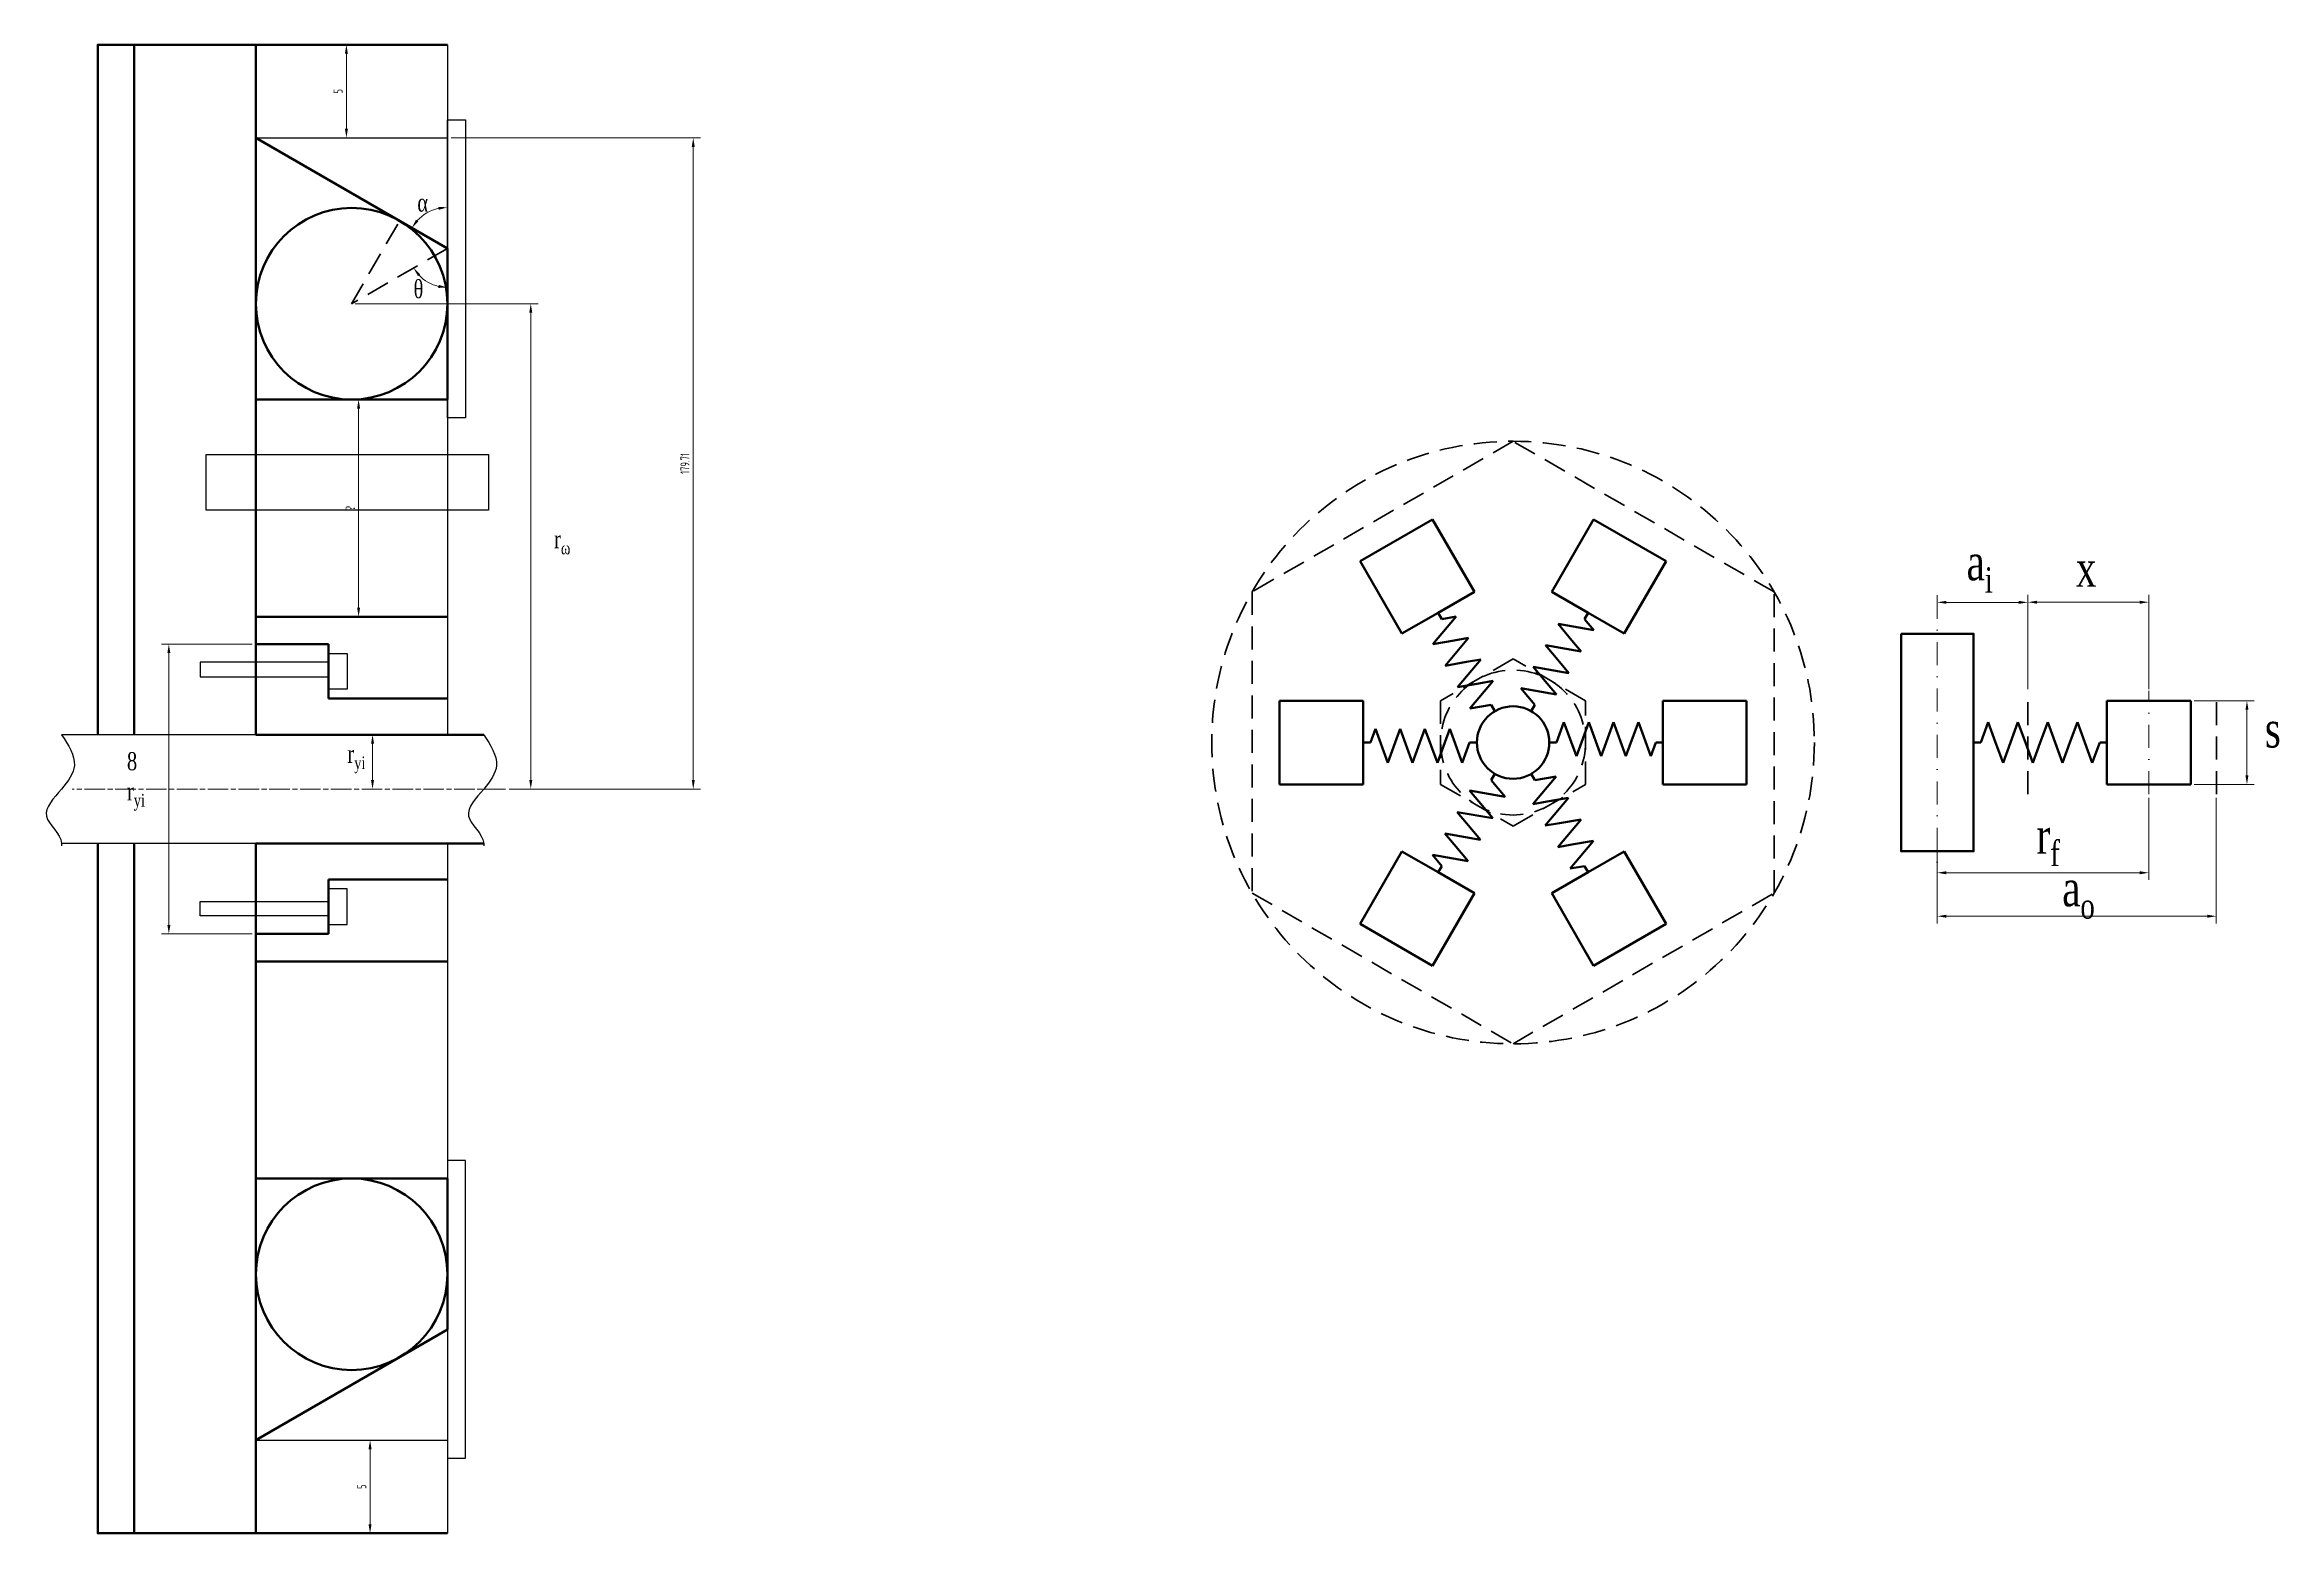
# Model space of a CAD drawing. Header units: millimetres. Extents: x -255 to 362, y -68 to 342.
import ezdxf

# ---------------------------------------------------------------- set-up
doc = ezdxf.new("R2010")
doc.units = ezdxf.units.MM
for name, pattern in [('CHAIN', [0.3543, 0.2362, -0.0295, 0.0591, -0.0295]), ('DASHDOT2', [12.7, 6.35, -3.175, 0, -3.175]), ('HIDDEN', [9.525, 6.35, -3.175])]:
    doc.linetypes.add(name, pattern=pattern)
for name, color, linetype, lineweight in [('DIM', 7, 'Continuous', 40), ('中心線', 2, 'DASHDOT2', 18), ('虛線', 6, 'HIDDEN', 35), ('輪廓線', 7, 'Continuous', 50)]:
    doc.layers.add(name, color=color, linetype=linetype, lineweight=lineweight)
doc.styles.get("Standard").update_dxf_attribs({"font": 'iso.shx', "width": 0.75, "bigfont": 'chineset.shx'})
doc.dimstyles.new('CNS', dxfattribs={"dimtxt": 2.5, "dimasz": 2.5, "dimexe": 2, "dimexo": 1, "dimgap": 1, "dimtad": 1, "dimdsep": 46, "dimtxsty": 'Standard', "dimcen": 2.5, "dimclrd": 3, "dimclre": 3, "dimclrt": 1, "dimadec": 0, "dimazin": 0, "dimtfac": 1, "dimtmove": 0, "dimatfit": 0, "dimfxl": 1, "dimlwd": 18, "dimlwe": 18, "dimarcsym": 0})

# ---------------------------------------------------------------- blocks, each defined once
blk = doc.blocks.new('*D1')
at = {"layer": 'Defpoints', "color": 0, "transparency": 16777216}
for p in [(325.54, 135.52), (267.16, 125.6), (325.54, 113.81)]:
    blk.add_point(p, dxfattribs=at)
at = {"layer": '輪廓線', "color": 3, "lineweight": 18, "transparency": 16777216}
for p, q in [((325.54, 134.52), (325.54, 111.81)), ((267.16, 124.6), (267.16, 111.81)), ((269.66, 113.81), (323.04, 113.81))]:
    blk.add_line(p, q, dxfattribs=at)
at = {"layer": '輪廓線', "color": 3, "transparency": 16777216}
for points in [[(269.66, 114.23), (269.66, 113.39), (267.16, 113.81)], [(323.04, 114.23), (323.04, 113.39), (325.54, 113.81)]]:
    blk.add_solid(points, dxfattribs=at)
blk = doc.blocks.new('*D2')
at = {"layer": 'Defpoints', "color": 0, "transparency": 16777216}
for p in [(344.16, 135.52), (267.16, 118.1), (344.16, 101.81)]:
    blk.add_point(p, dxfattribs=at)
at = {"layer": '輪廓線', "color": 3, "lineweight": 18, "transparency": 16777216}
for p, q in [((344.16, 134.52), (344.16, 99.81)), ((267.16, 117.1), (267.16, 99.81)), ((269.66, 101.81), (341.66, 101.81))]:
    blk.add_line(p, q, dxfattribs=at)
at = {"layer": '輪廓線', "color": 3, "transparency": 16777216}
for points in [[(269.66, 102.23), (269.66, 101.4), (267.16, 101.81)], [(341.66, 102.23), (341.66, 101.4), (344.16, 101.81)]]:
    blk.add_solid(points, dxfattribs=at)
blk = doc.blocks.new('*D3')
at = {"layer": 'Defpoints', "color": 0, "transparency": 16777216}
for p in [(325.54, 188.47), (292.16, 163.45), (325.54, 163.45)]:
    blk.add_point(p, dxfattribs=at)
at = {"layer": '輪廓線', "color": 3, "lineweight": 18, "transparency": 16777216}
for p, q in [((292.16, 164.45), (292.16, 190.47)), ((294.66, 188.47), (323.04, 188.47)), ((325.54, 164.45), (325.54, 190.47))]:
    blk.add_line(p, q, dxfattribs=at)
at = {"layer": '輪廓線', "color": 3, "transparency": 16777216}
for points in [[(294.66, 188.88), (294.66, 188.05), (292.16, 188.47)], [(323.04, 188.88), (323.04, 188.05), (325.54, 188.47)]]:
    blk.add_solid(points, dxfattribs=at)
blk = doc.blocks.new('*D4')
at = {"layer": 'Defpoints', "color": 0, "transparency": 16777216}
for p in [(267.16, 188.43), (267.16, 184.68), (292.16, 163.97)]:
    blk.add_point(p, dxfattribs=at)
at = {"layer": '輪廓線', "color": 3, "lineweight": 18, "transparency": 16777216}
for p, q in [((267.16, 185.68), (267.16, 190.43)), ((289.66, 188.43), (269.66, 188.43)), ((292.16, 164.97), (292.16, 190.43))]:
    blk.add_line(p, q, dxfattribs=at)
at = {"layer": '輪廓線', "color": 3, "transparency": 16777216}
for points in [[(269.66, 188.85), (269.66, 188.02), (267.16, 188.43)], [(289.66, 188.85), (289.66, 188.02), (292.16, 188.43)]]:
    blk.add_solid(points, dxfattribs=at)
blk = doc.blocks.new('*D5')
at = {"layer": 'Defpoints', "color": 0, "transparency": 16777216}
for p in [(337.09, 161.29), (337.09, 138.2), (352.62, 138.2)]:
    blk.add_point(p, dxfattribs=at)
at = {"layer": '輪廓線', "color": 3, "lineweight": 18, "transparency": 16777216}
for p, q in [((338.09, 161.29), (354.62, 161.29)), ((352.62, 158.79), (352.62, 140.7)), ((338.09, 138.2), (354.62, 138.2))]:
    blk.add_line(p, q, dxfattribs=at)
at = {"layer": '輪廓線', "color": 3, "transparency": 16777216}
for points in [[(352.2, 158.79), (353.03, 158.79), (352.62, 161.29)], [(352.2, 140.7), (353.03, 140.7), (352.62, 138.2)]]:
    blk.add_solid(points, dxfattribs=at)
blk = doc.blocks.new('*D6')
at = {"color": 3, "lineweight": 18, "transparency": 16777216}
for p, q in [((-169.34, 270.84), (-118.92, 270.84)), ((-120.92, 139.41), (-120.92, 268.34)), ((-126.9, 136.91), (-118.92, 136.91))]:
    blk.add_line(p, q, dxfattribs=at)
at = {"color": 3, "transparency": 16777216}
for points in [[(-121.34, 268.34), (-120.5, 268.34), (-120.92, 270.84)], [(-121.34, 139.41), (-120.5, 139.41), (-120.92, 136.91)]]:
    blk.add_solid(points, dxfattribs=at)
at = {"layer": 'Defpoints', "color": 0, "transparency": 16777216}
for p in [(-170.34, 270.84), (-120.92, 270.84), (-127.9, 136.91)]:
    blk.add_point(p, dxfattribs=at)
blk = doc.blocks.new('*D7')
at = {"color": 3, "lineweight": 18, "transparency": 16777216}
blk.add_line((-143.91, 287.1), (-143.91, 299.44), dxfattribs=at)
blk.add_arc((-143.91, 286.1), 11.35, 102.64963, 137.35037, dxfattribs=at)
at = {"color": 3, "transparency": 16777216}
for points in [[(-146.44, 297.58), (-146.35, 296.75), (-143.91, 297.44)], [(-151.92, 293.54), (-152.59, 294.03), (-153.73, 291.77)]]:
    blk.add_solid(points, dxfattribs=at)
at = {"layer": 'Defpoints', "color": 0, "transparency": 16777216}
for p in [(-196.77, 316.62), (-151.2, 294.79), (-143.91, 286.1), (-143.91, 286.1), (-143.91, 244.4)]:
    blk.add_point(p, dxfattribs=at)
blk = doc.blocks.new('*D8')
at = {"color": 3, "lineweight": 18, "transparency": 16777216}
blk.add_arc((-143.91, 286.1), 10.76, 223.33732, 256.66268, dxfattribs=at)
at = {"color": 3, "transparency": 16777216}
for points in [[(-152.07, 278.46), (-151.4, 278.96), (-153.23, 280.71)], [(-146.34, 276.04), (-146.44, 275.21), (-143.91, 275.33)]]:
    blk.add_solid(points, dxfattribs=at)
at = {"layer": 'Defpoints', "color": 0, "transparency": 16777216}
for p in [(-143.91, 286.1), (-143.91, 286.1), (-147.59, 275.98), (-170.34, 270.84), (-143.91, 244.4)]:
    blk.add_point(p, dxfattribs=at)
blk = doc.blocks.new('*D12')
at = {"color": 3, "lineweight": 18, "transparency": 16777216}
for p, q in [((-195.77, 342.34), (-169.79, 342.34)), ((-171.79, 339.84), (-171.79, 319.12)), ((-195.77, 316.62), (-169.79, 316.62))]:
    blk.add_line(p, q, dxfattribs=at)
at = {"color": 3, "transparency": 16777216}
for points in [[(-172.21, 339.84), (-171.37, 339.84), (-171.79, 342.34)], [(-172.21, 319.12), (-171.37, 319.12), (-171.79, 316.62)]]:
    blk.add_solid(points, dxfattribs=at)
at = {"layer": 'Defpoints', "color": 0, "transparency": 16777216}
for p in [(-196.77, 342.34), (-196.77, 316.62), (-171.79, 316.62)]:
    blk.add_point(p, dxfattribs=at)
at = {"color": 1, "transparency": 16777216, "insert": (-174.07, 329.48), "char_height": 2.5, "attachment_point": 5, "rotation": 90}
blk.add_mtext('5', dxfattribs=at)
blk = doc.blocks.new('*D13')
at = {"color": 3, "lineweight": 18, "transparency": 16777216}
for p, q in [((-169.43, 244.4), (-170.43, 244.4)), ((-168.43, 241.9), (-168.43, 186.97)), ((-169.43, 184.47), (-170.43, 184.47))]:
    blk.add_line(p, q, dxfattribs=at)
at = {"color": 3, "transparency": 16777216}
for points in [[(-168.84, 241.9), (-168.01, 241.9), (-168.43, 244.4)], [(-168.84, 186.97), (-168.01, 186.97), (-168.43, 184.47)]]:
    blk.add_solid(points, dxfattribs=at)
at = {"layer": 'Defpoints', "color": 0, "transparency": 16777216}
for p in [(-168.43, 244.4), (-168.43, 184.47), (-168.43, 184.47)]:
    blk.add_point(p, dxfattribs=at)
at = {"color": 1, "transparency": 16777216, "insert": (-170.7, 214.44), "char_height": 2.5, "attachment_point": 5, "rotation": 90}
blk.add_mtext('{\\fTimes New Roman|b0|i0|c0|p18;?}', dxfattribs=at)
blk = doc.blocks.new('*D14')
at = {"color": 3, "lineweight": 18, "transparency": 16777216}
for p, q in [((-166.26, -42.77), (-167.26, -42.77)), ((-165.26, -45.27), (-165.26, -65.99)), ((-166.26, -68.49), (-167.26, -68.49))]:
    blk.add_line(p, q, dxfattribs=at)
at = {"color": 3, "transparency": 16777216}
for points in [[(-165.68, -45.27), (-164.85, -45.27), (-165.26, -42.77)], [(-165.68, -65.99), (-164.85, -65.99), (-165.26, -68.49)]]:
    blk.add_solid(points, dxfattribs=at)
at = {"layer": 'Defpoints', "color": 0, "transparency": 16777216}
for p in [(-165.26, -42.77), (-165.26, -68.49), (-165.26, -68.49)]:
    blk.add_point(p, dxfattribs=at)
at = {"color": 1, "transparency": 16777216, "insert": (-167.55, -55.63), "char_height": 2.5, "attachment_point": 5, "rotation": 90}
blk.add_mtext('5', dxfattribs=at)
blk = doc.blocks.new('*D15')
at = {"color": 3, "lineweight": 18, "transparency": 16777216}
for p, q in [((-142.91, 316.62), (-74.09, 316.62)), ((-76.09, 139.41), (-76.09, 314.12)), ((-126.9, 136.91), (-74.09, 136.91))]:
    blk.add_line(p, q, dxfattribs=at)
at = {"color": 3, "transparency": 16777216}
for points in [[(-76.5, 314.12), (-75.67, 314.12), (-76.09, 316.62)], [(-76.5, 139.41), (-75.67, 139.41), (-76.09, 136.91)]]:
    blk.add_solid(points, dxfattribs=at)
at = {"layer": 'Defpoints', "color": 0, "transparency": 16777216}
for p in [(-143.91, 316.62), (-76.09, 316.62), (-127.9, 136.91)]:
    blk.add_point(p, dxfattribs=at)
at = {"color": 1, "transparency": 16777216, "insert": (-78.37, 226.76), "char_height": 2.5, "attachment_point": 5, "rotation": 90}
blk.add_mtext('179.71', dxfattribs=at)
blk = doc.blocks.new('*D16')
at = {"color": 3, "lineweight": 18, "transparency": 16777216}
for p, q in [((-165.58, 151.91), (-166.58, 151.91)), ((-164.58, 139.41), (-164.58, 149.41)), ((-165.58, 136.91), (-166.58, 136.91))]:
    blk.add_line(p, q, dxfattribs=at)
at = {"color": 3, "transparency": 16777216}
for points in [[(-165, 149.41), (-164.16, 149.41), (-164.58, 151.91)], [(-165, 139.41), (-164.16, 139.41), (-164.58, 136.91)]]:
    blk.add_solid(points, dxfattribs=at)
at = {"layer": 'Defpoints', "color": 0, "transparency": 16777216}
for p in [(-164.58, 151.91), (-164.58, 151.91), (-164.58, 136.91)]:
    blk.add_point(p, dxfattribs=at)
blk = doc.blocks.new('*D17')
at = {"color": 3, "lineweight": 18, "transparency": 16777216}
for p, q in [((-197.77, 176.91), (-222.78, 176.91)), ((-220.78, 174.41), (-220.78, 99.41)), ((-197.77, 96.91), (-222.78, 96.91))]:
    blk.add_line(p, q, dxfattribs=at)
at = {"color": 3, "transparency": 16777216}
for points in [[(-221.19, 174.41), (-220.36, 174.41), (-220.78, 176.91)], [(-221.19, 99.41), (-220.36, 99.41), (-220.78, 96.91)]]:
    blk.add_solid(points, dxfattribs=at)
at = {"layer": 'Defpoints', "color": 0, "transparency": 16777216}
for p in [(-196.77, 176.91), (-220.78, 96.91), (-196.77, 96.91)]:
    blk.add_point(p, dxfattribs=at)

msp = doc.modelspace()

# ---------------------------------------------------------------- linework, layer by layer
for p, q in [((-143.907, 342.335), (-143.907, 151.907)), ((-196.772, 316.618), (-143.907, 316.618)), ((-196.772, 176.907), (-196.772, 171.907)), ((-176.772, 171.907), (-212.096, 171.907)), ((-212.096, 171.907), (-212.096, 167.907)), ((-212.096, 167.907), (-176.772, 167.907)), ((-196.772, 151.907), (-250.388, 151.907)), ((-196.772, 121.907), (-250.388, 121.907)), ((-143.907, 121.907), (-143.907, -68.492)), ((-212.096, 101.907), (-212.096, 105.907)), ((-212.096, 105.907), (-176.772, 105.907)), ((-176.772, 101.907), (-212.096, 101.907)), ((-196.772, -42.775), (-143.907, -42.775))]:
    msp.add_line(p, q)
for points in [[(-143.907, 321.589), (-138.907, 321.589), (-138.907, 239.378), (-143.907, 239.378)], [(-210.467, 229.255), (-132.556, 229.255), (-132.556, 213.838), (-210.467, 213.838)], [(-176.772, 174.316), (-171.616, 174.316), (-171.616, 164.461), (-176.772, 164.461)], [(-176.772, 99.498), (-171.616, 99.498), (-171.616, 109.352), (-176.772, 109.352)], [(-143.907, -47.775), (-138.907, -47.775), (-138.907, 34.436), (-143.907, 34.436)]]:
    msp.add_lwpolyline(points, close=True)
for points in [[(-250.388, 151.907), (-246.85, 143.451), (-250.388, 136.907), (-254.562, 129.428), (-250.388, 121.907), (-250.388, 121.217)], [(-133.907, 151.907), (-130.369, 143.451), (-133.907, 136.907), (-138.081, 129.428), (-133.907, 121.907), (-133.907, 121.217)]]:
    msp.add_spline(points, degree=3)
at = {"layer": '中心線'}
for p, q in [((267.163, 190.236), (267.163, 109.256)), ((325.544, 135.52), (325.544, 163.973))]:
    msp.add_line(p, q, dxfattribs=at)
at = {"layer": '中心線', "linetype": 'CHAIN', "ltscale": 23.990969}
msp.add_line((-127.897, 136.907), (-247.435, 136.907), dxfattribs=at)
at = {"layer": '虛線'}
for p, q in [((-170.339, 270.836), (-157.123, 293.727)), ((-143.907, 286.096), (-170.339, 270.836)), ((292.163, 135.52), (292.163, 163.973)), ((344.165, 135.52), (344.165, 163.973))]:
    msp.add_line(p, q, dxfattribs=at)
for points in [[(222.119, 108.176), (222.119, 191.316), (150.117, 232.887), (78.115, 191.316), (78.115, 108.176), (150.117, 66.605)], [(150.117, 172.84), (130.117, 161.293), (130.117, 138.199), (150.117, 126.652), (170.117, 138.199), (170.117, 161.293)]]:
    msp.add_lwpolyline(points, close=True, dxfattribs=at)
for radius in [83.141, 20]:
    msp.add_circle((150.117, 149.746), radius, dxfattribs=at)
at = {"layer": '輪廓線'}
for p, q in [((-230.388, 342.335), (-230.388, 151.907)), ((-143.907, 342.335), (-196.772, 342.335)), ((-196.772, 342.335), (-196.772, 316.618)), ((-196.772, 316.618), (-143.907, 286.096)), ((-196.772, 244.403), (-196.772, 316.618)), ((-143.907, 286.096), (-143.907, 244.403)), ((-143.907, 244.403), (-196.772, 244.403)), ((-196.772, 244.403), (-196.772, 184.47)), ((107.889, 199.793), (127.889, 211.34)), ((127.889, 211.34), (139.436, 191.34)), ((160.798, 191.34), (172.345, 211.34)), ((172.345, 211.34), (192.345, 199.793)), ((119.436, 179.793), (107.889, 199.793)), ((192.345, 199.793), (180.798, 179.793)), ((139.436, 191.34), (129.436, 185.566)), ((170.798, 185.566), (160.798, 191.34)), ((129.436, 185.566), (119.436, 179.793)), ((130.436, 183.834), (129.436, 185.566)), ((169.798, 183.834), (170.798, 185.566)), ((180.798, 179.793), (170.798, 185.566)), ((-196.772, 184.47), (-143.907, 184.47)), ((-196.772, 184.47), (-196.772, 151.907)), ((127.948, 176.868), (134.376, 184.529)), ((134.376, 184.529), (130.436, 183.834)), ((166.378, 177.91), (162.521, 182.507)), ((162.521, 182.507), (172.369, 180.77)), ((172.369, 180.77), (169.798, 183.834)), ((-196.772, 176.907), (-176.772, 176.907)), ((-176.772, 176.907), (-176.772, 161.907)), ((133.857, 177.91), (127.948, 176.868)), ((131.368, 170.944), (137.796, 178.605)), ((137.796, 178.605), (133.857, 177.91)), ((134.788, 165.02), (141.216, 172.681)), ((141.216, 172.681), (137.277, 171.986)), ((162.958, 171.986), (159.101, 176.583)), ((159.101, 176.583), (168.949, 174.846)), ((168.949, 174.846), (166.378, 177.91)), ((137.277, 171.986), (131.368, 170.944)), ((138.208, 159.097), (144.636, 166.757)), ((144.636, 166.757), (140.697, 166.062)), ((159.537, 166.062), (155.681, 170.659)), ((155.681, 170.659), (165.529, 168.922)), ((165.529, 168.922), (162.958, 171.986)), ((-176.772, 161.907), (-143.907, 161.907)), ((85.662, 138.199), (85.662, 161.293)), ((85.662, 161.293), (108.756, 161.293)), ((108.756, 161.293), (108.756, 149.746)), ((140.697, 166.062), (134.788, 165.02)), ((156.117, 160.138), (152.26, 164.735)), ((152.26, 164.735), (162.109, 162.998)), ((162.109, 162.998), (159.537, 166.062)), ((191.479, 149.746), (191.479, 161.293)), ((191.479, 161.293), (214.573, 161.293)), ((214.573, 161.293), (214.573, 138.199)), ((313.997, 149.746), (313.997, 161.293)), ((313.997, 161.293), (337.091, 161.293)), ((337.091, 161.293), (337.091, 138.199)), ((144.117, 160.138), (138.208, 159.097)), ((145.117, 158.406), (144.117, 160.138)), ((155.117, 158.406), (156.117, 160.138)), ((162.117, 149.746), (164.169, 155.384)), ((164.169, 155.384), (167.59, 145.987)), ((168.958, 149.746), (171.01, 155.384)), ((171.01, 155.384), (174.43, 145.987)), ((175.798, 149.746), (177.85, 155.384)), ((177.85, 155.384), (181.27, 145.987)), ((182.638, 149.746), (184.691, 155.384)), ((184.691, 155.384), (188.111, 145.987)), ((279.163, 149.746), (281.215, 155.384)), ((281.215, 155.384), (283.267, 149.746)), ((287.371, 149.746), (289.423, 155.384)), ((289.423, 155.384), (291.475, 149.746)), ((295.58, 149.746), (297.632, 155.384)), ((297.632, 155.384), (299.684, 149.746)), ((303.788, 149.746), (305.84, 155.384)), ((305.84, 155.384), (307.892, 149.746)), ((-196.772, 151.907), (-133.907, 151.907)), ((110.756, 149.746), (108.756, 149.746)), ((108.756, 149.746), (108.756, 138.199)), ((112.124, 153.505), (110.756, 149.746)), ((115.544, 144.108), (112.124, 153.505)), ((117.596, 149.746), (115.544, 144.108)), ((118.964, 153.505), (117.596, 149.746)), ((122.384, 144.108), (118.964, 153.505)), ((124.436, 149.746), (122.384, 144.108)), ((125.804, 153.505), (124.436, 149.746)), ((129.225, 144.108), (125.804, 153.505)), ((131.277, 149.746), (129.225, 144.108)), ((132.645, 153.505), (131.277, 149.746)), ((136.065, 144.108), (132.645, 153.505)), ((138.117, 149.746), (136.065, 144.108)), ((140.117, 149.746), (138.117, 149.746)), ((160.117, 149.746), (162.117, 149.746)), ((167.59, 145.987), (168.958, 149.746)), ((174.43, 145.987), (175.798, 149.746)), ((181.27, 145.987), (182.638, 149.746)), ((189.479, 149.746), (188.111, 145.987)), ((189.479, 149.746), (191.479, 149.746)), ((191.479, 138.199), (191.479, 149.746)), ((277.163, 149.746), (279.163, 149.746)), ((283.267, 149.746), (285.319, 144.108)), ((285.319, 144.108), (287.371, 149.746)), ((291.475, 149.746), (293.528, 144.108)), ((293.528, 144.108), (295.58, 149.746)), ((299.684, 149.746), (301.736, 144.108)), ((301.736, 144.108), (303.788, 149.746)), ((307.892, 149.746), (309.945, 144.108)), ((309.945, 144.108), (311.997, 149.746)), ((311.997, 149.746), (313.997, 149.746)), ((313.997, 138.199), (313.997, 149.746)), ((108.756, 138.199), (85.662, 138.199)), ((147.974, 134.758), (138.126, 136.494)), ((138.126, 136.494), (140.697, 133.43)), ((145.117, 141.086), (144.117, 139.354)), ((144.117, 139.354), (147.974, 134.758)), ((155.117, 141.086), (156.117, 139.354)), ((162.026, 140.396), (155.598, 132.735)), ((156.117, 139.354), (162.026, 140.396)), ((214.573, 138.199), (191.479, 138.199)), ((337.091, 138.199), (313.997, 138.199)), ((144.554, 128.834), (134.706, 130.57)), ((134.706, 130.57), (137.277, 127.506)), ((140.697, 133.43), (144.554, 128.834)), ((155.598, 132.735), (159.537, 133.43)), ((165.446, 134.472), (159.018, 126.811)), ((159.537, 133.43), (165.446, 134.472)), ((141.134, 122.91), (131.285, 124.646)), ((131.285, 124.646), (133.857, 121.582)), ((137.277, 127.506), (141.134, 122.91)), ((159.018, 126.811), (162.958, 127.506)), ((168.866, 128.548), (162.439, 120.887)), ((162.958, 127.506), (168.866, 128.548)), ((-230.388, 121.907), (-230.388, -68.492)), ((-133.907, 121.907), (-196.772, 121.907)), ((-196.772, 121.907), (-196.772, 89.344)), ((107.889, 99.699), (119.436, 119.699)), ((119.436, 119.699), (129.436, 113.926)), ((137.713, 116.986), (127.865, 118.722)), ((127.865, 118.722), (130.436, 115.658)), ((133.857, 121.582), (137.713, 116.986)), ((162.439, 120.887), (166.378, 121.582)), ((172.287, 122.624), (165.859, 114.963)), ((166.378, 121.582), (172.287, 122.624)), ((170.798, 113.926), (180.798, 119.699)), ((180.798, 119.699), (192.345, 99.699)), ((-176.772, 111.907), (-176.772, 96.907)), ((-176.772, 111.907), (-143.907, 111.907)), ((130.436, 115.658), (129.436, 113.926)), ((129.436, 113.926), (139.436, 108.152)), ((160.798, 108.152), (170.798, 113.926)), ((165.859, 114.963), (169.798, 115.658)), ((169.798, 115.658), (170.798, 113.926)), ((139.436, 108.152), (127.889, 88.152)), ((172.345, 88.152), (160.798, 108.152)), ((127.889, 88.152), (107.889, 99.699)), ((192.345, 99.699), (172.345, 88.152)), ((-176.772, 96.907), (-196.772, 96.907)), ((-143.907, 89.344), (-196.772, 89.344)), ((-196.772, 89.344), (-196.772, 40.74)), ((-196.772, 29.44), (-143.907, 29.44)), ((-196.772, -42.775), (-196.772, 29.44)), ((-143.907, 29.44), (-143.907, -12.253)), ((-143.907, -12.253), (-196.772, -42.775)), ((-196.772, -42.775), (-196.772, -68.492)), ((-196.772, -68.492), (-143.907, -68.492))]:
    msp.add_line(p, q, dxfattribs=at)
for points in [[(-240.388, 151.907), (-240.388, 342.335), (-196.772, 342.335), (-196.772, 151.907)], [(-196.772, 121.907), (-196.772, -68.492), (-240.388, -68.492), (-240.388, 121.907)]]:
    msp.add_lwpolyline(points, dxfattribs=at)
msp.add_lwpolyline([(257.163, 179.746), (277.163, 179.746), (277.163, 119.746), (257.163, 119.746)], close=True, dxfattribs=at)
for centre, radius in [((-170.339, 270.836), 26.432), ((150.117, 149.746), 10), ((-170.339, 3.007), 26.432)]:
    msp.add_circle(centre, radius, dxfattribs=at)

# ---------------------------------------------------------------- texts
at = {"char_height": 5, "attachment_point": 1}
for s, width, insert in [('{\\fTimes New Roman|b0|i0|c0|p18;α}', 9.37849, (-152.213, 301.269)), ('\\A1;{\\fTimes New Roman|b0|i0|c0|p18;8 r\\H0.7x;\\S^ yi;}', 8.6373, (-232.352, 147.093)), ('\\A1;{\\fTimes New Roman|b0|i0|c0|p18;r\\H0.7x;\\S^ yi;}', 8.6373, (-171.516, 149.119))]:
    msp.add_mtext_dynamic_manual_height_columns(s, width=width, gutter_width=12.5, heights=[0], dxfattribs=dict(at, insert=insert))
at = {"layer": 'DIM', "lineweight": 40, "char_height": 10, "width": 8.07101, "attachment_point": 1}
for s, insert in [('\\A1;{\\fTimes New Roman|b0|i0|c0|p18;a\\H0.7x;\\S^ i;}', (275.256, 204.515)), ('\\A1;{\\fTimes New Roman|b0|i0|c0|p18;x}', (305.404, 202.715)), ('\\A1;{\\fTimes New Roman|b0|i0|c0|p18;s}', (357.542, 158.374)), ('\\A1;{\\fTimes New Roman|b0|i0|c0|p18;r\\H0.7x;\\S^ f;}', (294.575, 129.035)), ('\\A1;{\\fTimes New Roman|b0|i0|c0|p18;a\\H0.7x;\\S^ o;}', (301.638, 114.551))]:
    msp.add_mtext(s, dxfattribs=dict(at, insert=insert))
at = {"layer": '輪廓線', "char_height": 5, "attachment_point": 1}
for s, width, insert in [('{\\fTimes New Roman|b0|i0|c0|p18;θ}', 9.37849, (-153.265, 277.373)), ('\\A1;{\\fTimes New Roman|b0|i0|c0|p18;r\\H0.7x;\\S^ ω;}', 14.95574, (-114.486, 208.373))]:
    msp.add_mtext_dynamic_manual_height_columns(s, width=width, gutter_width=12.5, heights=[0], dxfattribs=dict(at, insert=insert))

# ---------------------------------------------------------------- dimensions: what is measured, and where the dimension line sits
for base, p1, p2, angle, text, picture, middle in [((-171.79, 316.618), (-196.772, 342.335), (-196.772, 316.618), 90, '5', '*D12', (-174.073, 329.477)), ((-168.427, 184.47), (-168.427, 244.403), (-168.427, 184.47), 270, '{\\fTimes New Roman|b0|i0|c0|p18;?}', '*D13', (-170.702, 214.436)), ((-220.777, 96.907), (-196.772, 176.907), (-196.772, 96.907), 90, ' ', '*D17', (-220.777, 136.907)), ((-164.58, 151.907), (-164.58, 136.907), (-164.58, 151.907), 270, ' ', '*D16', (-164.58, 144.407)), ((-165.264, -68.492), (-165.264, -42.775), (-165.264, -68.492), 90, '5', '*D14', (-167.548, -55.634))]:
    dim = msp.add_linear_dim(base=base, p1=p1, p2=p2, angle=angle, text=text, dimstyle='CNS')
    dim.commit()
    dim.dimension.update_dxf_attribs({"geometry": picture, "text_midpoint": middle})
for base, line1, line2, text, picture, middle in [((-151.2, 294.788), ((-196.772, 316.618), (-143.907, 286.096)), ((-143.907, 286.096), (-143.907, 244.403)), ' ', '*D7', (-147.942, 296.701)), ((-147.588, 275.982), ((-143.907, 286.096), (-143.907, 244.403)), ((-143.907, 286.096), (-170.339, 270.836)), '  ', '*D8', (-149.641, 276.987))]:
    dim = msp.add_angular_dim_2l(base=base, line1=line1, line2=line2, text=text, dimstyle='CNS')
    dim.commit()
    dim.dimension.update_dxf_attribs({"geometry": picture, "text_midpoint": middle, "dimtype": 162})
dim = msp.add_linear_dim(base=(-76.086, 316.618), p1=(-127.897, 136.907), p2=(-143.907, 316.618), angle=270, dimstyle='CNS')
dim.commit()
dim.dimension.update_dxf_attribs({"geometry": '*D15', "text_midpoint": (-78.368, 226.762)})
dim = msp.add_linear_dim(base=(-120.92, 270.836), p1=(-127.897, 136.907), p2=(-170.339, 270.836), angle=90, text=' ', dimstyle='CNS')
dim.commit()
dim.dimension.update_dxf_attribs({"geometry": '*D6', "text_midpoint": (-120.92, 203.871), "dimtype": 160})
at = {"layer": '輪廓線'}
for base, p1, p2, picture, middle in [((267.163, 188.433), (292.163, 163.973), (267.163, 184.683), '*D4', (279.663, 188.433)), ((325.544, 188.468), (292.163, 163.446), (325.544, 163.446), '*D3', (308.237, 188.468))]:
    dim = msp.add_linear_dim(base=base, p1=p1, p2=p2, angle=180, text=' ', dimstyle='CNS', dxfattribs=at)
    dim.commit()
    dim.dimension.update_dxf_attribs({"geometry": picture, "text_midpoint": middle, "dimtype": 160})
dim = msp.add_linear_dim(base=(352.618, 138.199), p1=(337.091, 161.293), p2=(337.091, 138.199), angle=90, text=' ', dimstyle='CNS', dxfattribs=at)
dim.commit()
dim.dimension.update_dxf_attribs({"geometry": '*D5', "text_midpoint": (352.618, 149.746)})
for base, p1, p2, picture, middle in [((325.544, 113.81), (267.163, 125.605), (325.544, 135.52), '*D1', (297.393, 113.81)), ((344.165, 101.815), (267.163, 118.098), (344.165, 135.52), '*D2', (306.044, 101.815))]:
    dim = msp.add_linear_dim(base=base, p1=p1, p2=p2, text=' ', dimstyle='CNS', dxfattribs=at)
    dim.commit()
    dim.dimension.update_dxf_attribs({"geometry": picture, "text_midpoint": middle, "dimtype": 160})

doc.saveas('drawing.dxf')
